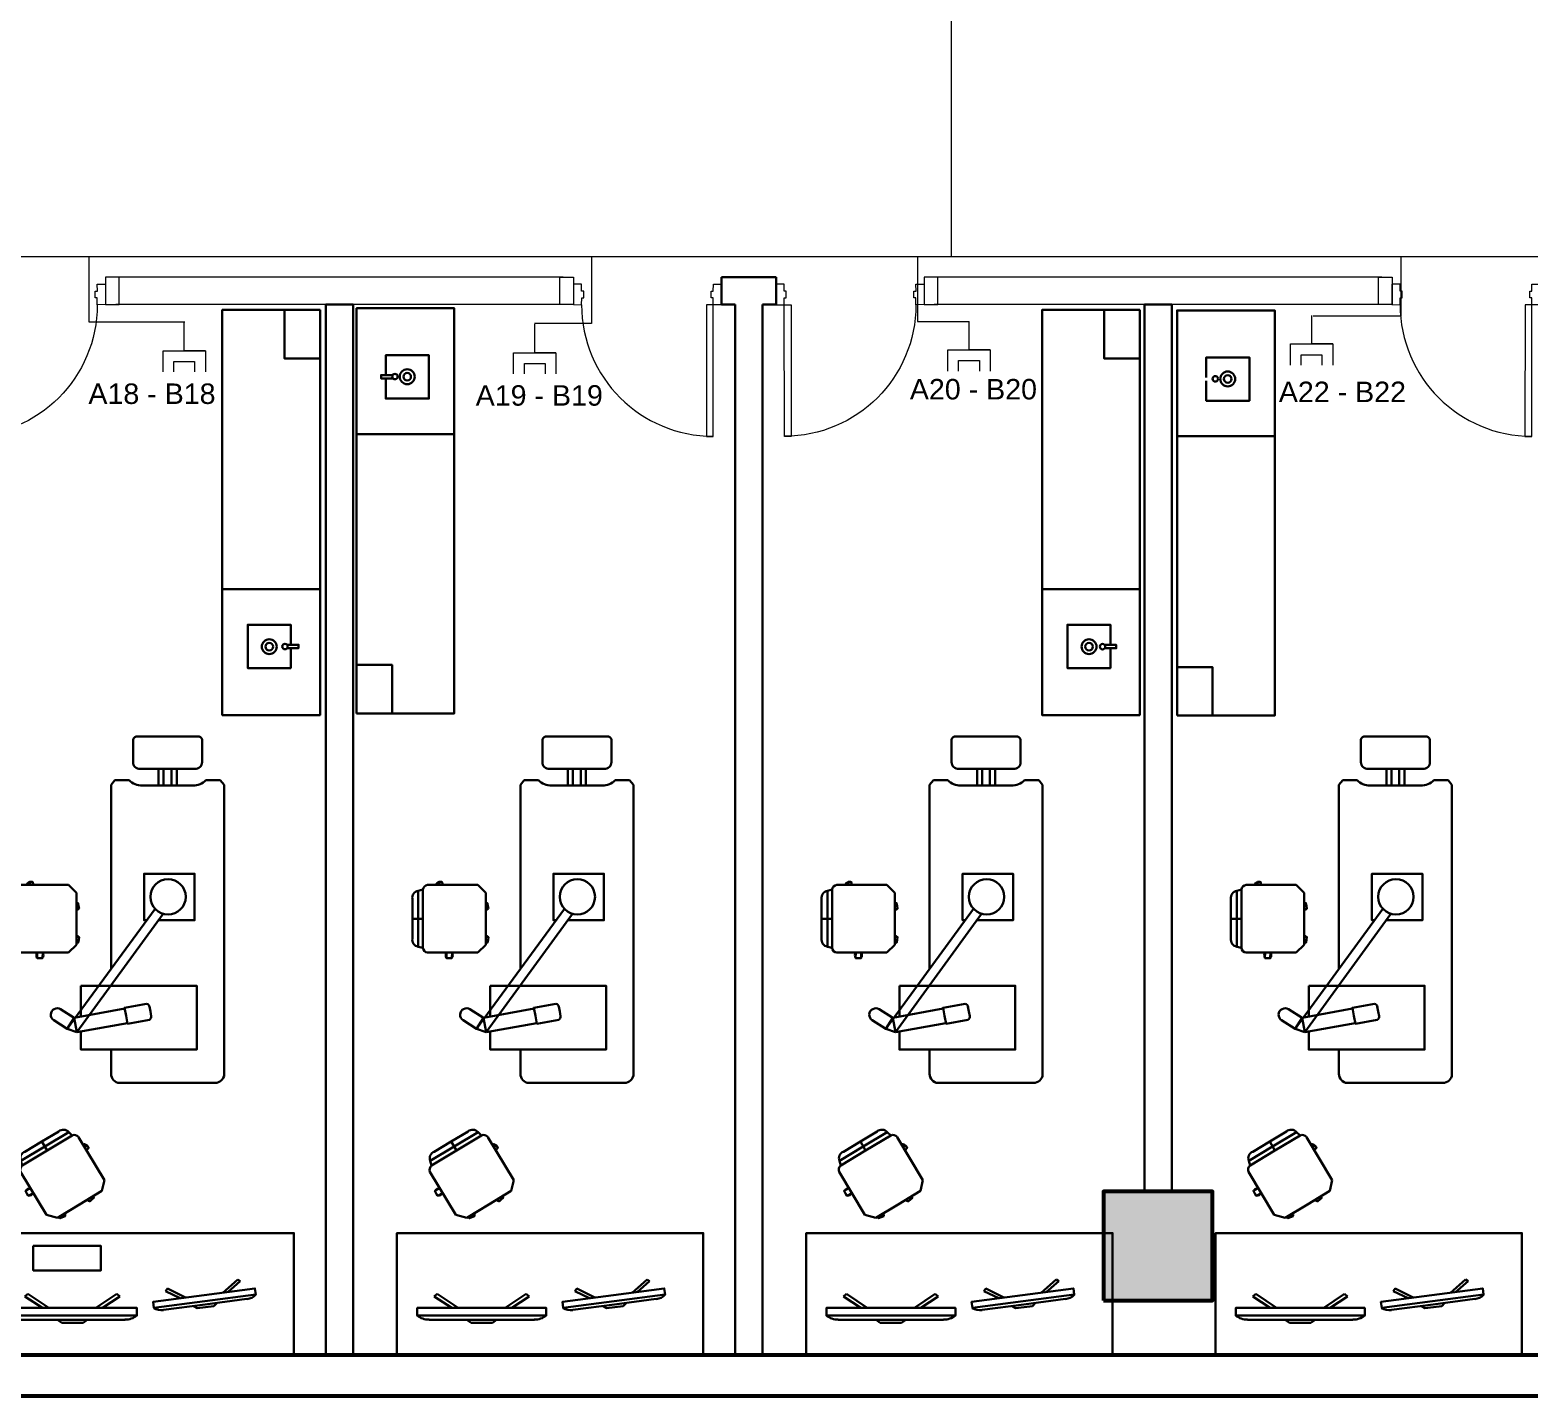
# Model space of a CAD drawing. Header units: millimetres. Extents: x 521 to 148073, y -17811 to 32040.
# Drawn here: x 29026 to 40320, y 1225 to 11518 of the extents above; entities that cross this region are included whole.
import ezdxf

# ---------------------------------------------------------------- set-up
doc = ezdxf.new("R2010")
doc.units = ezdxf.units.MM
for name, color, linetype, lineweight in [('nabytek', 7, 'Continuous', 30), ('OAP220', 1, 'Continuous', 30), ('OAP280', 2, 'Continuous', 53), ('OAP315', 5, 'Continuous', 0), ('OAP325', 1, 'Continuous', 0), ('OAP417', 2, 'Continuous', 0), ('RC2.', 150, 'Continuous', 20)]:
    doc.layers.add(name, color=color, linetype=linetype, lineweight=lineweight)
doc.layers.add('srafa', color=7, linetype='Continuous')
doc.styles.add('PDF Arial', font='arial.ttf')

# ---------------------------------------------------------------- blocks, each defined once
blk = doc.blocks.new('*U6')
at = {"layer": 'OAP315', "extrusion": (0, 0, -1), "flags": 128}
for points in [[(-0.649, 0.332), (-0.607, 0.289), (-0.643, 0.254), (-0.633, 0.243), (-0.669, 0.209), (-0.68, 0.22), (-0.716, 0.185), (-0.757, 0.229), (-0.649, 0.332)], [(0.059, -0.409), (0.025, -0.373), (0.723, 0.294), (0.757, 0.258), (0.059, -0.409)], [(0.101, -0.452), (0.059, -0.409), (0.023, -0.444), (0.013, -0.433), (-0.023, -0.467), (-0.013, -0.478), (-0.049, -0.513), (-0.008, -0.556), (0.101, -0.452)]]:
    blk.add_lwpolyline(points, close=True, dxfattribs=at)
at = {"layer": 'OAP315'}
blk.add_arc((-0.059, -0.409), 0.965, 46.3107, 136.3107, dxfattribs=at)
blk = doc.blocks.new('A900-90')
at = {"layer": 'OAP315', "rotation": 313.6892712838268}
blk.add_blockref('*U6', (0.397, 0.24), dxfattribs=at)
blk = doc.blocks.new('*U78')
at = {"layer": 'nabytek'}
for p, q in [((-58, 2137), (-58, 2307)), ((-33, 2331), (312, 2331)), ((436, 2331), (90, 2331)), ((461, 2137), (461, 2307)), ((133, 2087), (-16, 2087)), ((133, 1961), (133, 2087)), ((172, 2087), (133, 2087)), ((172, 2087), (172, 1961)), ((172, 2087), (312, 2087)), ((230, 2087), (230, 1961)), ((270, 1961), (270, 2087)), ((270, 2087), (419, 2087)), ((-224, 1966), (-195, 2001)), ((-224, 580), (-224, 1966)), ((-195, 2001), (-88, 2001)), ((-1, 1961), (312, 1961)), ((403, 1961), (90, 1961)), ((90, 1961), (270, 1961)), ((312, 1961), (133, 1961)), ((172, 1961), (205, 1961)), ((598, 2001), (490, 2001)), ((627, 1966), (598, 2001)), ((627, -230), (627, 1966)), ((-959, 1177), (-994, 1168)), ((-994, 1168), (-994, 957)), ((-959, 1177), (-959, 957)), ((-924, 1212), (-546, 1212)), ((-815, 1235), (-809, 1215)), ((-808, 1212), (-809, 1215)), ((-546, 1212), (-485, 1153)), ((-485, 1153), (-485, 957)), ((-1038, 1106), (-1038, 957)), ((-554, 128), (107, 1032)), ((-473, 1075), (-469, 1054)), ((-465, 1034), (-469, 1054)), ((-1038, 808), (-1038, 957)), ((-1038, 957), (-959, 957)), ((-994, 746), (-994, 957)), ((-959, 737), (-959, 957)), ((-485, 761), (-485, 957)), ((168, 995), (-482, 102)), ((-472, 777), (-468, 798)), ((-465, 819), (-468, 798)), ((-959, 737), (-994, 746)), ((-924, 702), (-546, 702)), ((-546, 702), (-485, 761)), ((-451, 369), (-451, 452)), ((-451, 452), (-425, 452)), ((-224, 452), (-224, 456)), ((-502, 210), (-121, 280)), ((65, 296), (72, 259)), ((79, 222), (72, 259)), ((-554, 128), (-482, 102)), ((-482, 102), (-502, 210)), ((-101, 171), (-482, 102)), ((-100, 166), (-101, 171)), ((-224, -219), (-224, -29)), ((-174, -280), (421, -280)), ((555, -280), (421, -280)), ((-619, -645), (-746, -722)), ((-543, -651), (-724, -759)), ((-517, -676), (-706, -789)), ((-517, -676), (-543, -651)), ((-904, -868), (-724, -759)), ((-894, -903), (-706, -789)), ((-874, -799), (-746, -722)), ((-746, -722), (-706, -789)), ((-469, -688), (-274, -1012)), ((-409, -788), (-407, -785)), ((-393, -769), (-407, -785)), ((-894, -903), (-904, -868)), ((-906, -951), (-711, -1275)), ((-274, -1012), (-293, -1094)), ((-293, -1094), (-461, -1196)), ((-629, -1297), (-461, -1196)), ((-385, -1173), (-369, -1159)), ((-354, -1145), (-369, -1159)), ((-711, -1275), (-629, -1297)), ((-608, -1300), (-589, -1292)), ((-569, -1284), (-589, -1292)), ((730, -1761), (617, -1861)), ((655, -1856), (749, -1775)), ((749, -1775), (730, -1761)), ((-873, -1890), (-851, -1869)), ((-742, -1975), (-873, -1890)), ((-851, -1869), (-694, -1975)), ((-181, -1869), (-338, -1975)), ((-290, -1975), (-159, -1890)), ((-159, -1890), (-181, -1869)), ((92, -1930), (476, -1880)), ((185, -1849), (200, -1830)), ((297, -1903), (185, -1849)), ((200, -1830), (336, -1898)), ((860, -1829), (476, -1880)), ((799, -1908), (485, -1950)), ((-1002, -1975), (-516, -1975)), ((-30, -1975), (-516, -1975)), ((172, -1991), (485, -1950)), ((396, -1961), (424, -1977)), ((424, -1977), (488, -1969)), ((551, -1961), (488, -1969)), ((574, -1938), (551, -1961)), ((-912, -2064), (-516, -2064)), ((-628, -2064), (-596, -2088)), ((-596, -2088), (-516, -2088)), ((-119, -2064), (-516, -2064)), ((-435, -2088), (-516, -2088)), ((-404, -2064), (-435, -2088))]:
    blk.add_line(p, q, dxfattribs=at)
for points in [[(43, 946), (24, 946), (24, 1296), (405, 1296), (405, 946), (132, 946)], [(-853, 1212), (-857, 1222), (-815, 1235), (-809, 1215)], [(-808, 1212), (-809, 1215)], [(-485, 1072), (-473, 1075), (-469, 1054)], [(-485, 1030), (-465, 1034), (-469, 1054)], [(-485, 822), (-465, 819), (-468, 798)], [(-485, 779), (-472, 777), (-468, 798)], [(-762, 660), (-782, 661), (-780, 702)], [(-762, 660), (-741, 659), (-739, 702)], [(-425, 452), (421, 452), (421, -29), (-451, -29), (-451, 108)], [(-451, 219), (-451, 369)], [(-604, 275), (-502, 210), (-554, 128), (-656, 194)], [(-111, 226), (-122, 286), (43, 315)], [(-111, 226), (-100, 166), (65, 196)], [(65, 296), (72, 259)], [(79, 222), (72, 259)], [(-433, -748), (-426, -740), (-393, -769), (-407, -785)], [(-409, -788), (-407, -785)], [(-858, -1112), (-868, -1093), (-832, -1074)], [(-858, -1112), (-848, -1130), (-810, -1110)], [(-399, -1158), (-385, -1173), (-369, -1159)], [(-362, -1136), (-354, -1145), (-369, -1159)], [(-613, -1287), (-608, -1300), (-589, -1292)], [(-577, -1265), (-569, -1284), (-589, -1292)], [(482, -1925), (98, -1975), (92, -1930), (476, -1880)], [(482, -1925), (866, -1875), (860, -1829), (476, -1880)], [(-516, -2033), (-1002, -2033), (-1002, -1975), (-516, -1975)], [(-516, -2033), (-30, -2033), (-30, -1975), (-516, -1975)]]:
    blk.add_lwpolyline(points, dxfattribs=at)
blk.add_lwpolyline([(-1154, -2331), (1154, -2331), (1154, -1412), (-1154, -1412)], close=True, dxfattribs=at)
blk.add_circle((205, 1122), 133, dxfattribs=at)
for centre, radius, start, end in [((-29, 2302), 29.4, 81.9407, 170.0281), ((432, 2302), 29.4, 9.9719, 98.0593), ((-10, 2135), 48.2, 177.1723, 277.1519), ((413, 2135), 48.2, 262.8481, 2.8277), ((5, 2088), 127, 223.3085, 272.3226), ((398, 2088), 127, 267.6774, 316.6915), ((-985, 1115), 53.5, 99.8338, 189.9471), ((-919, 1172), 39.9, 96.8424, 173.1576), ((-826, 1200), 36, 75.9742, 139.9989), ((-488, 1041), 36, 69.914, 84.7701), ((-492, 1059), 36, 283.3806, 313.9387), ((-985, 799), 53.5, 170.0529, 260.1662), ((-491, 792), 36, 49.4152, 79.7512), ((-919, 742), 39.9, 186.8424, 263.1576), ((-751, 681), 36, 145.1372, 209.162), ((-770, 682), 36, 325.1372, 29.162), ((-488, 811), 36, 275.6596, 293.4399), ((-547, 764), 61.7, 357.2677, 2.7323), ((-630, 234), 48.4, 57.5834, 237.5834), ((41, 290), 25.6, 6.9044, 85.0243), ((53, 219), 25.6, 295.6337, 13.7535), ((-150, -209), 74.5, 172.1869, 251.4375), ((556, -206), 74.5, 262.1869, 341.4375), ((-584, -686), 53.5, 40.8802, 130.9935), ((-501, -712), 39.9, 37.8889, 114.204), ((-429, -778), 36, 17.0206, 81.0453), ((-869, -934), 39.9, 127.8889, 204.204), ((-854, -848), 53.5, 111.0994, 201.2126), ((-834, -1110), 36, 86.1837, 150.2084), ((-843, -1093), 36, 266.1837, 330.2084), ((-377, -1137), 36, 224.4271, 254.9851), ((-391, -1150), 36, 10.9604, 25.8166), ((-658, -1242), 61.7, 298.3141, 303.7788), ((-588, -1268), 36, 216.706, 234.4864), ((-606, -1275), 36, 350.4617, 20.7977), ((791, -1808), 101, 274.3953, 318.5955), ((-919, -1937), 126, 228.8706, 273.0709), ((-113, -1937), 126, 266.9291, 311.1294), ((153, -1892), 101, 236.3367, 280.537)]:
    blk.add_arc(centre, radius, start, end, dxfattribs=at)
blk = doc.blocks.new('*U79')
at = {"layer": 'nabytek', "color": 0, "linetype": 'ByBlock', "lineweight": -2, "transparency": 16777216}
for p in [(0, 0), (3084, 0), (6167, 0), (9251, 0)]:
    blk.add_blockref('*U78', p, dxfattribs=at)

msp = doc.modelspace()

# ---------------------------------------------------------------- linework, layer by layer
at = {"layer": 'nabytek'}
for points in [[(31211, 9408), (30475, 9408), (30475, 7303), (31211, 7303)], [(31211, 9408), (30943, 9408), (30943, 9043), (31211, 9043)], [(32222, 8473), (31486, 8473), (31486, 9421), (32222, 9421)], [(37387, 9408), (36651, 9408), (36651, 7303), (37387, 7303)], [(37387, 9408), (37119, 9408), (37119, 9043), (37387, 9043)], [(38404, 8456), (37668, 8456), (37668, 9405), (38404, 9405)], [(31486, 6368), (32222, 6368), (32222, 8473), (31486, 8473)], [(37668, 6352), (38404, 6352), (38404, 8456), (37668, 8456)], [(30475, 7303), (31211, 7303), (31211, 6355), (30475, 6355)], [(36651, 7303), (37387, 7303), (37387, 6355), (36651, 6355)], [(31486, 6368), (31754, 6368), (31754, 6733), (31486, 6733)], [(37668, 6352), (37936, 6352), (37936, 6716), (37668, 6716)], [(29050, 2356), (29560, 2356), (29560, 2171), (29050, 2171)]]:
    msp.add_lwpolyline(points, close=True, dxfattribs=at)
for points in [[(31706, 8916), (31706, 9067), (32031, 9067), (32031, 8740), (31706, 8740), (31706, 8891)], [(37888, 8899), (37888, 9051), (38213, 9051), (38213, 8724), (37888, 8724), (37888, 8874)], [(31759, 8892), (31671, 8892), (31671, 8917), (31758, 8917)], [(30991, 6860), (30991, 6709), (30666, 6709), (30666, 7036), (30991, 7036), (30991, 6885)], [(37166, 6860), (37166, 6709), (36842, 6709), (36842, 7036), (37166, 7036), (37166, 6885)], [(30962, 6885), (31050, 6885), (31050, 6860), (30964, 6860)], [(37122, 6884), (37210, 6884), (37210, 6859), (37123, 6859)]]:
    msp.add_lwpolyline(points, dxfattribs=at)
for centre, radius in [((31775, 8906), 20.5), ((31868, 8905), 56.3), ((31868, 8905), 28.5), ((38050, 8888), 56.3), ((37957, 8889), 20.5), ((38050, 8888), 28.5), ((30829, 6871), 56.3), ((30829, 6871), 28.5), ((30947, 6872), 20.5), ((37005, 6871), 56.3), ((37005, 6871), 28.5), ((37107, 6871), 20.5)]:
    msp.add_circle(centre, radius, dxfattribs=at)
at = {"layer": 'OAP220'}
for p, q in [((34236, 9654), (34647, 9654)), ((31255, 9448), (31255, 1533)), ((31255, 9448), (31460, 9448)), ((31460, 9448), (31460, 1533)), ((34236, 9448), (34339, 9448)), ((34339, 9448), (34339, 1533)), ((34544, 9448), (34544, 1533)), ((34544, 9448), (34647, 9448)), ((37422, 9448), (37422, 2767)), ((37422, 9448), (37628, 9448)), ((37422, 9448), (37422, 2767)), ((37422, 9448), (37628, 9448)), ((37628, 9448), (37628, 2767)), ((37628, 9448), (37628, 2767))]:
    msp.add_line(p, q, dxfattribs=at)
at = {"layer": 'OAP220', "flags": 128}
for points in [[(34236, 9448), (34236, 9654)], [(34236, 9448), (34236, 9654)], [(34236, 9448), (34236, 9654)], [(34647, 9448), (34647, 9654)], [(34647, 9448), (34647, 9654)], [(34647, 9448), (34647, 9654)], [(34647, 9448), (34647, 9654)]]:
    msp.add_lwpolyline(points, dxfattribs=at)
at = {"layer": 'OAP280'}
for p, q in [((80491, 1533), (6791, 1533)), ((521, 1225), (80697, 1225))]:
    msp.add_line(p, q, dxfattribs=at)
at = {"layer": 'OAP280', "flags": 128}
msp.add_lwpolyline([(37114, 1944), (37936, 1944), (37936, 2767), (37114, 2767), (37114, 1944)], close=True, dxfattribs=at)
msp.add_lwpolyline([(37114, 1944), (37936, 1944), (37936, 2767), (37114, 2767), (37114, 1944)], close=True, dxfattribs=at)
at = {"layer": 'OAP280'}
msp.add_solid([(37936, 1944), (37114, 1944), (37936, 2767), (37114, 2767)], dxfattribs=at)
msp.add_solid([(37936, 1944), (37114, 1944), (37936, 2767), (37114, 2767)], dxfattribs=at)
at = {"layer": 'OAP325', "color": 1}
for p, q in [((31409, 9654), (29672, 9654)), ((33043, 9654), (31409, 9654)), ((37576, 9654), (35839, 9654)), ((39211, 9654), (37576, 9654)), ((31306, 9448), (29672, 9448)), ((33043, 9448), (31409, 9448)), ((37474, 9448), (35839, 9448)), ((39211, 9448), (37576, 9448))]:
    msp.add_line(p, q, dxfattribs=at)
at = {"layer": 'OAP325', "color": 1, "flags": 128}
for points in [[(29698, 9654), (29595, 9654), (29595, 9448), (29698, 9448), (29698, 9654)], [(33018, 9654), (33120, 9654), (33120, 9448), (33018, 9448), (33018, 9654)], [(35865, 9654), (35762, 9654), (35762, 9448), (35865, 9448), (35865, 9654)], [(39185, 9654), (39288, 9654), (39288, 9448), (39185, 9448), (39185, 9654)]]:
    msp.add_lwpolyline(points, close=True, dxfattribs=at)
at = {"layer": 'OAP417', "lineweight": 40}
for p, q in [((80491, 1533), (6791, 1533)), ((80697, 1225), (521, 1225))]:
    msp.add_line(p, q, dxfattribs=at)
at = {"layer": 'RC2.'}
for p, q in [((35970, 9812), (35970, 11971)), ((27059, 9812), (29470, 9812)), ((29470, 9812), (29470, 9319)), ((29470, 9812), (33257, 9812)), ((33257, 9812), (33257, 9305)), ((33257, 9812), (35712, 9812)), ((35712, 9812), (35712, 9322)), ((35712, 9812), (39353, 9812)), ((39288, 9812), (41868, 9812)), ((39353, 9812), (39353, 9360)), ((29470, 9319), (30192, 9319)), ((30188, 9101), (30188, 9315)), ((33257, 9305), (32826, 9305)), ((32829, 9086), (32829, 9300)), ((35712, 9322), (36102, 9322)), ((36101, 9108), (36101, 9322)), ((38683, 9152), (38683, 9366)), ((39353, 9360), (38694, 9360)), ((38523, 8992), (38523, 9152)), ((38523, 9152), (38842, 9152)), ((38842, 9152), (38683, 9152)), ((38842, 9152), (38842, 8992)), ((30029, 8941), (30029, 9101)), ((30029, 9101), (30348, 9101)), ((30348, 9101), (30188, 9101)), ((30348, 9101), (30348, 8941)), ((32669, 8927), (32669, 9086)), ((32669, 9086), (32988, 9086)), ((32988, 9086), (32829, 9086)), ((32988, 9086), (32988, 8927)), ((35941, 8948), (35941, 9108)), ((35941, 9108), (36260, 9108)), ((36260, 9108), (36101, 9108)), ((36260, 9108), (36260, 8948)), ((38604, 8992), (38604, 9071)), ((38604, 9071), (38760, 9071)), ((38760, 9071), (38760, 8992)), ((30110, 8941), (30110, 9019)), ((30110, 9019), (30266, 9019)), ((30266, 9019), (30266, 8941)), ((32751, 8927), (32751, 9005)), ((32751, 9005), (32907, 9005)), ((32907, 9005), (32907, 8927)), ((36022, 8948), (36022, 9026)), ((36022, 9026), (36179, 9026)), ((36179, 9026), (36179, 8948))]:
    msp.add_line(p, q, dxfattribs=at)
at = {"layer": 'srafa'}
for p, q in [((6791, 1533), (80491, 1533)), ((80697, 1225), (521, 1225))]:
    msp.add_line(p, q, dxfattribs=at)

# ---------------------------------------------------------------- block references
at = {"layer": 'nabytek'}
msp.add_blockref('*U79', (29861, 3864), dxfattribs=at)
at = {"layer": 'OAP315', "xscale": -1027.900945623324, "yscale": 1027.900945623324, "zscale": 1027.900945623324}
msp.add_blockref('A900-90', (37011, 11915), dxfattribs=at)
at = {"layer": 'OAP315', "xscale": -1027.900945623324, "yscale": 1027.900945623324, "zscale": 1027.900945623324, "rotation": 180.000000000024}
for p in [(28479, 9448), (34647, 9448)]:
    msp.add_blockref('A900-90', p, dxfattribs=at)
at = {"layer": 'OAP315', "extrusion": (0, 0, -1), "xscale": -1027.900945623324, "yscale": 1027.900945623324, "zscale": 1027.900945623324}
for p, rotation in [((-34236, 9448), 180), ((-40403, 9448), 180.0000000613122)]:
    msp.add_blockref('A900-90', p, dxfattribs=dict(at, rotation=rotation))

# ---------------------------------------------------------------- texts
at = {"layer": 'RC2.', "char_height": 154.2, "attachment_point": 1, "style": 'PDF Arial'}
for s, insert in [('A18 - B18', (29466, 8854)), ('A19 - B19', (32384, 8841)), ('A20 - B20', (35655, 8888)), ('A22 - B22', (38435, 8868))]:
    msp.add_mtext_dynamic_manual_height_columns(s, width=6638.31, gutter_width=12.8, heights=[157], dxfattribs=dict(at, insert=insert))

doc.saveas('drawing.dxf')
